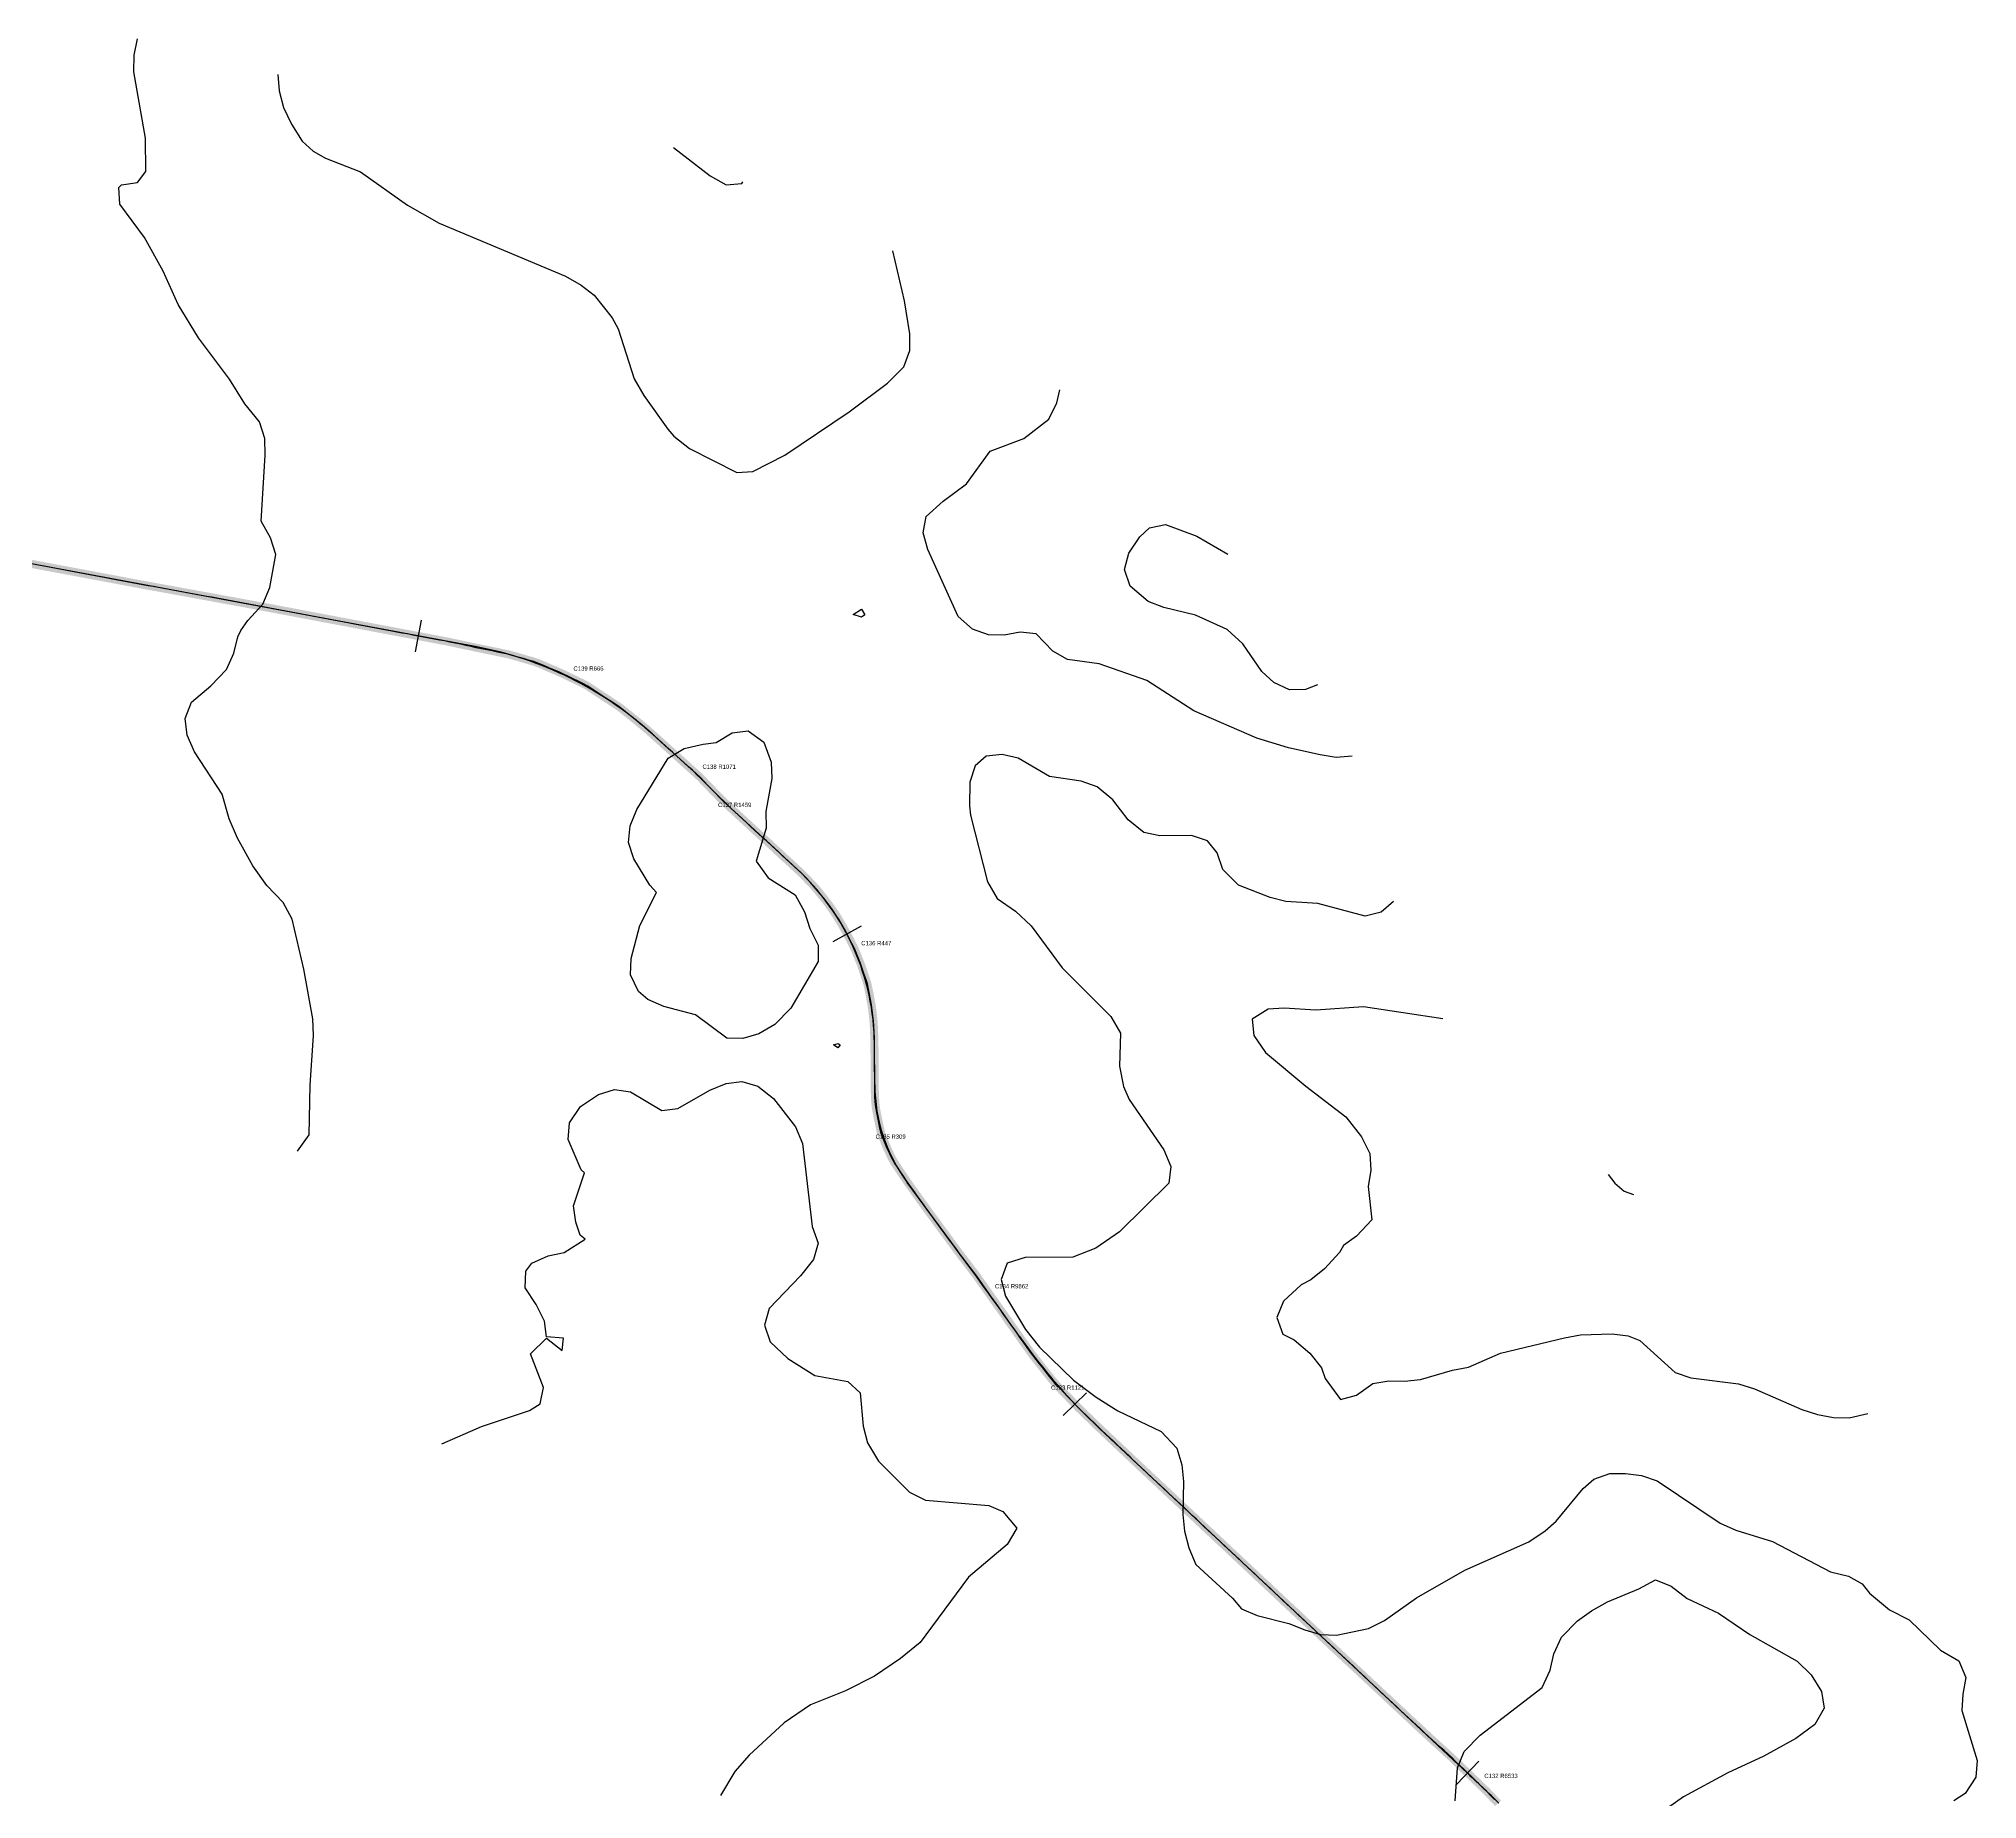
# Model space of a CAD drawing. Header units: metres. Extents: x 697254 to 930473, y 8023396 to 8227001.
# Drawn here: x 858850 to 862453, y 8072693 to 8075966 of the extents above; entities that cross this region are included whole.
import ezdxf

# ---------------------------------------------------------------- set-up
doc = ezdxf.new("R2010")
doc.units = ezdxf.units.M
for name, color, linetype in [('ALIGNMENT_FITTED', 4, 'Continuous'), ('CENTRELINE', 7, 'Continuous'), ('CHAINAGE', 7, 'Continuous'), ('CONTOUR_10M', 33, 'Continuous'), ('CONTOUR_INDEX_50M', 34, 'Continuous'), ('CURVE_LABELS', 4, 'Continuous'), ('GRADE_0-4', 3, 'Continuous')]:
    doc.layers.add(name, color=color, linetype=linetype)

msp = doc.modelspace()

# ---------------------------------------------------------------- linework, layer by layer
at = {"layer": 'ALIGNMENT_FITTED'}
for p, q in [((859664.2, 8074835.2), (858566.7, 8075040)), ((860048.8, 8074620.4), (859987.8, 8074675.4)), ((860258.9, 8074422.5), (860149.7, 8074523.1)), ((860403.6, 8074021.1), (860403.1, 8074096.6)), ((860556.6, 8073714), (860463.9, 8073839.7)), ((861488.6, 8072757.3), (860821.5, 8073382.4))]:
    msp.add_line(p, q, dxfattribs=at)
for centre, radius, start, end in [((859542.1, 8074180.5), 666, 47.989, 79.4317), ((859332.1, 8073824.7), 1070.9, 44.4378, 47.989), ((861138.5, 8075596.1), 1459.1, -135.5622, -132.6639), ((859955.7, 8074093.5), 447.4, 0.3986, 47.3361), ((860712.9, 8074023.2), 309.3, -179.6014, -143.605), ((852618, 8067862.3), 9862.2, 35.2455, 36.395), ((861588.1, 8074200.7), 1121.3, -144.7545, -133.1334), ((857021.9, 8067989.6), 6533.2, 45.96011, 46.86655)]:
    msp.add_arc(centre, radius, start, end, dxfattribs=at)
at = {"layer": 'CENTRELINE'}
msp.add_polyline3d([(861555.1, 8072692.9, 1272.2), (861548.2, 8072700.2, 1271.8), (861541.4, 8072707.5, 1271.4), (861534.2, 8072714.4, 1270.9), (861527, 8072721.4, 1270.6), (861519.8, 8072728.3, 1270.4), (861512.6, 8072735.3, 1270.2), (861505.4, 8072742.3, 1270.1), (861498.2, 8072749.2, 1269.9), (861491, 8072756.2, 1269.8), (861483.8, 8072763.1, 1269.8), (861476.6, 8072770.1, 1269.7), (861469.2, 8072776.8, 1269.5), (861461.8, 8072783.6, 1269.5), (861454.4, 8072790.3, 1269.5), (861447, 8072797.1, 1269.3), (861439.6, 8072803.8, 1268.8), (861432.2, 8072810.6, 1268.2), (861424.9, 8072817.4, 1267.7), (861417.6, 8072824.2, 1267.4), (861410.2, 8072831.1, 1267.2), (861402.9, 8072837.9, 1267.1), (861395.6, 8072844.7, 1266.8), (861388.3, 8072851.6, 1266.4), (861381, 8072858.4, 1266), (861373.7, 8072865.2, 1265.6), (861366.3, 8072872, 1265.3), (861359, 8072878.9, 1264.9), (861351.7, 8072885.7, 1264.5), (861344.4, 8072892.5, 1264.2), (861337.1, 8072899.4, 1263.9), (861329.7, 8072906.2, 1263.6), (861322.4, 8072913, 1263.4), (861315.1, 8072919.9, 1263.2), (861307.8, 8072926.7, 1263), (861300.5, 8072933.5, 1262.6), (861293.1, 8072940.4, 1262.2), (861285.8, 8072947.2, 1262), (861278.5, 8072954, 1261.8), (861271.2, 8072960.9, 1261.6), (861263.9, 8072967.7, 1261.3), (861256.5, 8072974.5, 1260.9), (861249.2, 8072981.4, 1260.6), (861241.9, 8072988.2, 1260.2), (861234.6, 8072995, 1259.9), (861227.3, 8073001.9, 1259.8), (861220, 8073008.7, 1259.7), (861212.7, 8073015.6, 1259.5), (861205.4, 8073022.4, 1259.3), (861198.1, 8073029.3, 1259.2), (861190.8, 8073036.1, 1259.2), (861183.5, 8073043, 1259.1), (861176.2, 8073049.8, 1258.9), (861168.9, 8073056.7, 1258.5), (861161.6, 8073063.5, 1258), (861154.3, 8073070.4, 1257.8), (861147, 8073077.2, 1257.6), (861139.7, 8073084.1, 1257.4), (861132.4, 8073090.9, 1257.2), (861125, 8073097.8, 1257), (861117.7, 8073104.6, 1257), (861110.4, 8073111.5, 1256.9), (861103.1, 8073118.3, 1256.8), (861095.8, 8073125.2, 1256.6), (861088.5, 8073132, 1256.5), (861081.2, 8073138.8, 1256.7), (861073.9, 8073145.7, 1256.9), (861066.6, 8073152.5, 1257.1), (861059.3, 8073159.4, 1257.1), (861052, 8073166.2, 1257.6), (861044.7, 8073173.1, 1258), (861037.4, 8073179.9, 1258.1), (861030.1, 8073186.8, 1258.1), (861022.8, 8073193.6, 1258.2), (861015.5, 8073200.5, 1258.5), (861008.2, 8073207.3, 1258.7), (861000.9, 8073214.2, 1258.9), (860993.6, 8073221, 1259.2), (860986.3, 8073227.9, 1259.6), (860979, 8073234.7, 1259.9), (860971.7, 8073241.6, 1260.2), (860964.4, 8073248.4, 1260.4), (860957.1, 8073255.3, 1260.7), (860949.8, 8073262.1, 1261), (860942.5, 8073269, 1261.3), (860935.2, 8073275.8, 1261.6), (860927.9, 8073282.7, 1262), (860920.5, 8073289.5, 1262.3), (860913.2, 8073296.4, 1262.5), (860905.9, 8073303.2, 1262.7), (860898.6, 8073310.1, 1262.9), (860891.4, 8073316.9, 1263), (860884.1, 8073323.8, 1263), (860876.8, 8073330.7, 1262.8), (860869.5, 8073337.6, 1262.7), (860862.3, 8073344.4, 1262.6), (860855, 8073351.3, 1262.5), (860847.7, 8073358.2, 1262.4), (860840.4, 8073365.1, 1262.3), (860833.1, 8073372, 1262.2), (860825.9, 8073378.8, 1262), (860818.6, 8073385.7, 1262.3), (860811.4, 8073392.7, 1262.5), (860804.2, 8073399.7, 1262.8), (860797, 8073406.6, 1263), (860789.8, 8073413.6, 1262.6), (860782.6, 8073420.5, 1262), (860775.6, 8073427.7, 1261.4), (860768.7, 8073434.9, 1260.8), (860761.8, 8073442.2, 1260.5), (860754.9, 8073449.4, 1260.7), (860747.9, 8073456.6, 1260.8), (860741, 8073463.8, 1260.9), (860734.5, 8073471.4, 1260.8), (860728.3, 8073479.3, 1260.9), (860722, 8073487.1, 1260.8), (860715.8, 8073495, 1260.6), (860709.6, 8073502.8, 1260.3), (860703.4, 8073510.7, 1260.6), (860697.2, 8073518.5, 1260.7), (860691.4, 8073526.7, 1260.7), (860685.6, 8073534.8, 1260.6), (860679.8, 8073543, 1260.5), (860674, 8073551.2, 1260.6), (860668.3, 8073559.4, 1260.5), (860662.5, 8073567.6, 1260.5), (860656.7, 8073575.7, 1260.4), (860650.9, 8073583.9, 1260.4), (860645.2, 8073592.1, 1260.5), (860639.4, 8073600.3, 1260.6), (860633.6, 8073608.4, 1260.5), (860627.8, 8073616.6, 1260.5), (860622, 8073624.8, 1260.5), (860616.3, 8073633, 1260.7), (860610.5, 8073641.1, 1260.9), (860604.7, 8073649.3, 1260.9), (860598.9, 8073657.5, 1260.9), (860593.2, 8073665.7, 1261), (860587.1, 8073673.6, 1261.1), (860581, 8073681.6, 1261.2), (860575, 8073689.6, 1261.3), (860568.9, 8073697.5, 1261.7), (860562.8, 8073705.5, 1262.2), (860556.8, 8073713.5, 1262.6), (860550.9, 8073721.5, 1262.9), (860544.9, 8073729.6, 1263), (860539, 8073737.7, 1262.9), (860533.1, 8073745.8, 1262.8), (860527.1, 8073753.8, 1262.8), (860521.2, 8073761.9, 1263.4), (860515.3, 8073770, 1263.9), (860509.4, 8073778, 1264.4), (860503.4, 8073786.1, 1264.9), (860497.5, 8073794.2, 1265.4), (860491.7, 8073802.3, 1265.7), (860485.8, 8073810.4, 1265.9), (860480, 8073818.6, 1265.9), (860474.1, 8073826.7, 1266), (860468.3, 8073834.8, 1266.2), (860462.6, 8073843.1, 1266.3), (860457, 8073851.4, 1266.5), (860451.4, 8073859.6, 1266.8), (860445.8, 8073868, 1267), (860440.3, 8073876.3, 1267.2), (860435.3, 8073885, 1267.5), (860431.1, 8073894.1, 1268.2), (860426.9, 8073903.2, 1268.9), (860423, 8073912.4, 1269.5), (860419.2, 8073921.6, 1269.1), (860415.5, 8073930.9, 1268.7), (860413.3, 8073940.7, 1268.4), (860411.2, 8073950.5, 1268.4), (860409.2, 8073960.3, 1268.4), (860407.3, 8073970.1, 1268.5), (860405.4, 8073979.9, 1268.8), (860404.6, 8073989.9, 1269), (860404, 8073999.9, 1269.3), (860403.7, 8074009.9, 1268.9), (860403.6, 8074019.9, 1268.3), (860403.5, 8074029.9, 1267.7), (860403.5, 8074039.9, 1267.7), (860403.4, 8074050, 1268), (860403.3, 8074060, 1268.3), (860403.3, 8074070, 1268.5), (860403.2, 8074080, 1268.6), (860403.1, 8074090, 1268.8), (860403, 8074100, 1268.6), (860402.8, 8074110, 1268.1), (860402.3, 8074120, 1267.6), (860401.9, 8074130, 1267.1), (860401.3, 8074140, 1266.6), (860400.2, 8074150, 1266), (860399.1, 8074159.9, 1265.7), (860397.6, 8074169.8, 1265.7), (860395.8, 8074179.7, 1265.6), (860394.1, 8074189.5, 1265.6), (860392, 8074199.3, 1265.6), (860389.9, 8074209.1, 1265.7), (860386.8, 8074218.6, 1265.7), (860383.6, 8074228.1, 1265.8), (860380.5, 8074237.6, 1266), (860377.1, 8074247, 1266.3), (860373.3, 8074256.3, 1266.7), (860369.6, 8074265.6, 1267), (860365.8, 8074274.9, 1267.2), (860361.3, 8074283.8, 1267.3), (860356.8, 8074292.8, 1267.2), (860352.1, 8074301.6, 1267.2), (860347.2, 8074310.4, 1267.3), (860342.3, 8074319.1, 1267.6), (860337.2, 8074327.7, 1267.8), (860332.1, 8074336.3, 1268.1), (860326.4, 8074344.6, 1268.5), (860320.7, 8074352.7, 1269), (860314.8, 8074360.8, 1269.5), (860308.5, 8074368.7, 1269.9), (860302.3, 8074376.5, 1269.8), (860296, 8074384.3, 1269.4), (860289.4, 8074391.8, 1269.2), (860282.5, 8074399, 1269), (860275.5, 8074406.2, 1269.1), (860268.6, 8074413.5, 1269.2), (860261.3, 8074420.3, 1269.5), (860253.9, 8074427.1, 1269.9), (860246.6, 8074433.9, 1269.7), (860239.2, 8074440.6, 1269.4), (860231.8, 8074447.4, 1269.4), (860224.5, 8074454.2, 1269.8), (860217.1, 8074461, 1269.9), (860209.7, 8074467.8, 1269.9), (860202.4, 8074474.6, 1269.7), (860195, 8074481.3, 1269.7), (860187.7, 8074488.1, 1270.4), (860180.3, 8074494.9, 1271.4), (860172.9, 8074501.7, 1272.3), (860165.6, 8074508.5, 1272.7), (860158.2, 8074515.3, 1272.2), (860150.8, 8074522.1, 1272.1), (860143.5, 8074528.8, 1272.3), (860136.1, 8074535.6, 1272.4), (860128.8, 8074542.4, 1271.9), (860121.4, 8074549.2, 1271.3), (860114.3, 8074556.2, 1270.9), (860107.4, 8074563.5, 1270.4), (860100.4, 8074570.7, 1270.5), (860093.5, 8074577.9, 1270.7), (860086.5, 8074585.1, 1271), (860079.6, 8074592.3, 1271.2), (860072.3, 8074599.2, 1270.9), (860064.9, 8074605.9, 1270.6), (860057.5, 8074612.6, 1270.2), (860050, 8074619.3, 1269.9), (860042.6, 8074626, 1270), (860035.1, 8074632.7, 1270.1), (860027.7, 8074639.4, 1270.1), (860020.3, 8074646.1, 1269.9), (860012.8, 8074652.8, 1269.5), (860005.4, 8074659.5, 1269.3), (859997.9, 8074666.2, 1269.1), (859990.5, 8074672.9, 1268.9), (859983.1, 8074679.6, 1268.8), (859975.4, 8074686.1, 1268.8), (859967.7, 8074692.5, 1269), (859960, 8074698.9, 1269.1), (859952.2, 8074705.2, 1269.1), (859944.4, 8074711.4, 1269.1), (859936.6, 8074717.7, 1269.2), (859928.6, 8074723.7, 1269), (859920.3, 8074729.3, 1268.7), (859911.9, 8074734.8, 1268.4), (859903.6, 8074740.3, 1268.1), (859895.2, 8074745.8, 1268.3), (859886.9, 8074751.3, 1268.5), (859878.5, 8074756.8, 1268.5), (859870.1, 8074762.4, 1268.2), (859861.4, 8074767.2, 1267.6), (859852.4, 8074771.5, 1267.1), (859843.4, 8074775.9, 1266.7), (859834.3, 8074780.2, 1266.6), (859825.3, 8074784.6, 1266.6), (859816.2, 8074788.7, 1266.6), (859807, 8074792.7, 1266.5), (859797.8, 8074796.6, 1266.4), (859788.6, 8074800.6, 1266.4), (859779.4, 8074804.6, 1266.5), (859770, 8074807.9, 1266.9), (859760.4, 8074810.7, 1267.3), (859750.8, 8074813.5, 1267.1), (859741.2, 8074816.3, 1266.5), (859731.5, 8074819, 1265.9), (859721.9, 8074821.7, 1265.7), (859712.1, 8074823.7, 1265.7), (859702.3, 8074825.8, 1265.7), (859692.5, 8074827.8, 1265.6), (859682.7, 8074829.8, 1265.5), (859672.9, 8074831.8, 1265.3), (859663.1, 8074833.8, 1265.2), (859653.3, 8074835.9, 1265.1), (859643.5, 8074838, 1265), (859633.7, 8074840.1, 1264.8), (859623.9, 8074842.2, 1264.7), (859614.1, 8074844.3, 1264.5), (859604.3, 8074846.3, 1264.3), (859594.5, 8074848.1, 1264.2), (859584.6, 8074850, 1264.2), (859574.8, 8074851.8, 1264), (859564.9, 8074853.7, 1263.8), (859555.1, 8074855.5, 1263.5), (859545.3, 8074857.4, 1263.4), (859535.4, 8074859.3, 1263.3), (859525.6, 8074861.1, 1263.3), (859515.7, 8074863, 1263.2), (859505.9, 8074864.8, 1263.1), (859496.1, 8074866.7, 1263), (859486.2, 8074868.5, 1262.9), (859476.4, 8074870.4, 1262.9), (859466.6, 8074872.3, 1262.9), (859456.7, 8074874.1, 1263.1), (859446.9, 8074876, 1263.4), (859437, 8074877.8, 1263.7), (859427.2, 8074879.7, 1263.4), (859417.4, 8074881.5, 1262.7), (859407.5, 8074883.4, 1261.9), (859397.7, 8074885.3, 1261.6), (859387.9, 8074887.1, 1261.6), (859378, 8074889, 1261.5), (859368.2, 8074890.8, 1261.4), (859358.3, 8074892.7, 1261.3), (859348.5, 8074894.5, 1261.1), (859338.7, 8074896.4, 1261.3), (859328.8, 8074898.3, 1261.7), (859319, 8074900.1, 1262.1), (859309.1, 8074902, 1261.7), (859299.3, 8074903.8, 1260.9), (859289.5, 8074905.7, 1260.1), (859279.6, 8074907.5, 1259.7), (859269.8, 8074909.4, 1259.5), (859260, 8074911.2, 1259.4), (859250.1, 8074913.1, 1259.3), (859240.3, 8074914.9, 1259.2), (859230.4, 8074916.7, 1259.2), (859220.6, 8074918.5, 1259), (859210.7, 8074920.3, 1258.7), (859200.9, 8074922.1, 1258.5), (859191, 8074923.9, 1258.4), (859181.2, 8074925.7, 1258.4), (859171.3, 8074927.5, 1258.4), (859161.5, 8074929.3, 1258.3), (859151.6, 8074931.1, 1258.1), (859141.8, 8074932.9, 1257.9), (859131.9, 8074934.7, 1257.8), (859122.1, 8074936.5, 1257.7), (859112.2, 8074938.3, 1257.6), (859102.4, 8074940.1, 1257.5), (859092.5, 8074941.9, 1257.4), (859082.7, 8074943.7, 1257.3), (859072.8, 8074945.5, 1257.1), (859063, 8074947.3, 1256.9), (859053.1, 8074949.1, 1256.7), (859043.3, 8074950.9, 1256.6), (859033.4, 8074952.7, 1256.5), (859023.6, 8074954.5, 1256.3), (859013.8, 8074956.4, 1256.1), (859003.9, 8074958.2, 1255.9), (858994.1, 8074960.1, 1255.6), (858984.2, 8074961.9, 1255.5), (858974.4, 8074963.8, 1255.4), (858964.6, 8074965.6, 1255.3), (858954.7, 8074967.4, 1255.2), (858944.9, 8074969.3, 1255.1), (858935, 8074971.1, 1255), (858925.2, 8074973, 1254.9), (858915.4, 8074974.8, 1254.9), (858905.5, 8074976.7, 1254.8), (858895.7, 8074978.5, 1254.7), (858885.8, 8074980.3, 1254.5), (858876, 8074982.2, 1254.3), (858866.1, 8074984, 1254.2), (858856.3, 8074985.9, 1254.2), (858846.5, 8074987.7, 1254.2)], dxfattribs=at)
at = {"layer": 'CHAINAGE'}
for p, q in [((859560.7, 8074885), (859549.5, 8074826.1)), ((860378.3, 8074316.2), (860325.9, 8074287)), ((860797.3, 8073448.5), (860754, 8073406.9)), ((861526.3, 8072763.8), (861484.5, 8072720.7))]:
    msp.add_line(p, q, dxfattribs=at)
at = {"layer": 'CONTOUR_10M'}
for points, elevation in [([(859330.6, 8073898), (859352.4, 8073928.4), (859354.5, 8074020.7), (859360.6, 8074112.9), (859359.1, 8074143.8), (859342.6, 8074236.4), (859320.6, 8074329.1), (859304.3, 8074360.2), (859274, 8074391.5), (859247.6, 8074428.6), (859219, 8074479.8), (859203.7, 8074515.9), (859190.8, 8074561.3), (859139.5, 8074640.2), (859125.8, 8074671.2), (859121.8, 8074702.1), (859134.1, 8074732.6), (859169.5, 8074762.8), (859198.9, 8074793.1), (859212.6, 8074823.6), (859219.8, 8074854.3), (859225.8, 8074865.7), (859238.3, 8074884.7), (859266.1, 8074915), (859279.1, 8074945.6), (859290.6, 8075006.9), (859280.6, 8075037.9), (859263.1, 8075069), (859270.9, 8075192), (859270.2, 8075222.8), (859260.5, 8075253.7), (859233.2, 8075286.9), (859204.4, 8075332.8), (859146.7, 8075409.7), (859109, 8075471.9), (859080.9, 8075534), (859046.2, 8075596.1), (859000.4, 8075658.5), (858999, 8075689.3), (859003.9, 8075694.2), (859033.5, 8075698.4), (859049.1, 8075719.2), (859048.3, 8075780.8), (859026.6, 8075904.3), (859027.4, 8075935.1), (859033.5, 8075965.8)], 1260), ([(859294.3, 8075899.6), (859296.8, 8075868.8), (859305, 8075837.8), (859319.8, 8075806.8), (859339.2, 8075775.7), (859359.7, 8075756.9), (859382.8, 8075744.1), (859447.7, 8075718.4), (859535.3, 8075656.6), (859593.8, 8075623.1), (859828.6, 8075524.5), (859857.8, 8075507.6), (859882.3, 8075489), (859915.9, 8075447.3), (859926.6, 8075426.7), (859956.8, 8075333.8), (859974.7, 8075302.7), (860018.8, 8075240.3), (860030.2, 8075227), (860059.4, 8075203.9), (860147.3, 8075159.2), (860176.9, 8075161.1), (860236.5, 8075191.7), (860356.2, 8075272.2), (860427.6, 8075325.5), (860457.9, 8075355.7), (860469, 8075386.3), (860469, 8075417.1), (860459.1, 8075478.8), (860437, 8075571.6)], 1260), ([(861290.7, 8074632.2), (861261.1, 8074630), (861231.7, 8074634.7), (861172.8, 8074647.6), (861114, 8074665.9), (860996.6, 8074716.5), (860909, 8074772.6), (860820.8, 8074804.1), (860761.9, 8074811.9), (860734.5, 8074827.5), (860703.6, 8074859.4), (860674.1, 8074862.5), (860644.4, 8074857.3), (860614.9, 8074858), (860585.5, 8074868), (860558.9, 8074892.1), (860502.3, 8075016.3), (860493.5, 8075047.2), (860499.1, 8075077.9), (860530.6, 8075106.2), (860574.1, 8075138.2), (860617.9, 8075198.9), (860680.5, 8075222.7), (860727.1, 8075258.6), (860742.3, 8075289.1), (860747.3, 8075313.4)], 1270), ([(861226.7, 8074764.7), (861204.3, 8074756.2), (861174.7, 8074755.6), (861145.4, 8074769.3), (861123.2, 8074789.8), (861087.5, 8074840.8), (861058.4, 8074867.9), (860999.8, 8074894.2), (860940.9, 8074908.8), (860911.6, 8074919.5), (860878.2, 8074948.1), (860867.7, 8074979), (860875.8, 8075009.7), (860896, 8075040.1), (860914, 8075056.7), (860943.7, 8075062.7), (861002.4, 8075041), (861059.8, 8075007.6)], 1280), ([(860363.3, 8074895.6), (860379.3, 8074905.4), (860385, 8074895.2), (860379, 8074890.8), (860363.3, 8074895.6)], 1270), ([(860084.9, 8074654.3), (860108.8, 8074657.5), (860138.7, 8074675.4), (860168.3, 8074679.2), (860197.5, 8074658.3), (860211, 8074621.2), (860212.3, 8074590.4), (860201.4, 8074529.1), (860201.6, 8074498.3), (860183, 8074437), (860205.7, 8074405.8), (860255.5, 8074374.2), (860272.8, 8074343.1), (860283.1, 8074312.1), (860298.3, 8074281.1), (860298.4, 8074250.3), (860247.9, 8074163.5), (860217.8, 8074133.1), (860187.9, 8074115.9), (860158.2, 8074107.3), (860128.7, 8074108.2), (860070.3, 8074151.4), (860011.5, 8074166.6), (859982.2, 8074179.8), (859964.5, 8074194.6), (859949.7, 8074225.7), (859950.8, 8074256.4), (859966.9, 8074317.7), (859998.1, 8074378.7), (859985.9, 8074392.7), (859955.6, 8074441.1), (859946.2, 8074472), (859948.8, 8074502.7), (859961.6, 8074533.3), (860019.6, 8074628.3), (860049.5, 8074646.5), (860084.9, 8074654.3)], 1270), ([(861367.6, 8074361.8), (861344.7, 8074342.1), (861315, 8074334.9), (861226.8, 8074358.5), (861167.7, 8074362.3), (861138.3, 8074369.5), (861079.6, 8074392.2), (861050.7, 8074421.7), (861040.2, 8074452.6), (861021.9, 8074475), (860992.5, 8074484.7), (860933.4, 8074484.1), (860904, 8074490.5), (860874.8, 8074513.9), (860845.9, 8074550.8), (860816.8, 8074575), (860787.4, 8074585.5), (860728.4, 8074594.2), (860669.9, 8074628.2), (860640.5, 8074635), (860610.9, 8074631.9), (860590, 8074614.5), (860580.4, 8074583.9), (860579.7, 8074539.7), (860581.7, 8074522.3), (860613.1, 8074398.6), (860630.9, 8074367.5), (860664.9, 8074344.3), (860694, 8074316.8), (860751.7, 8074239), (860842.3, 8074148.3), (860860.4, 8074117.2), (860858.4, 8074055.7), (860866, 8074018.1), (860876.7, 8073993.8), (860940.8, 8073900.3), (860953.8, 8073869.3), (860950.3, 8073838.5), (860858.4, 8073747.8), (860814.3, 8073717.8), (860771.7, 8073700.7), (860683, 8073700.6), (860649.7, 8073689.9), (860638.7, 8073659.3), (860646.5, 8073628.4), (860683.5, 8073566.2), (860709.6, 8073533.4), (860773.1, 8073472.3), (860815, 8073440.7), (860855.3, 8073415.3), (860935.9, 8073377), (860965, 8073345.7), (860974.1, 8073314.8), (860977.4, 8073283.9), (860976, 8073222.4), (860979.5, 8073191.5), (860987.2, 8073160.6), (861000.3, 8073129.6), (861068.5, 8073066.8), (861085.2, 8073047.1), (861114.6, 8073035), (861173.4, 8073019.8), (861202.8, 8073008.1), (861232.2, 8072999.7), (861261.7, 8072998.4), (861321, 8073010.4), (861350.9, 8073025.5), (861410.7, 8073067.7), (861500.3, 8073118.8), (861619.5, 8073171.5), (861649.4, 8073191.9), (861669.7, 8073210.1), (861720, 8073270.7), (861739.8, 8073288), (861769.5, 8073298.6), (861799.1, 8073298.9), (861828.6, 8073295), (861858, 8073285), (861974.8, 8073206.3), (862004.1, 8073193.3), (862072.2, 8073172.1), (862180.1, 8073115.8), (862213.3, 8073108), (862238.8, 8073093.5), (862252.6, 8073076.5), (862289.5, 8073045.1), (862326.3, 8073026.5), (862384.4, 8072970.6), (862418.3, 8072950.4), (862431.3, 8072919.4), (862425.5, 8072888.7), (862423.9, 8072858), (862452.5, 8072765.1), (862450.1, 8072734.4), (862430.1, 8072704), (862408.9, 8072690.1)], 1260), ([(860326.9, 8074095.9), (860335.4, 8074098.3), (860339.1, 8074095.6), (860335.3, 8074090.2), (860326.9, 8074095.9)], 1270), ([(859598.8, 8073353.8), (859672.5, 8073386.2), (859761.7, 8073416), (859782.1, 8073428.2), (859787.7, 8073458.9), (859763.6, 8073521.3), (859793.7, 8073550.5), (859822.8, 8073527.5), (859824.9, 8073550.6), (859793.7, 8073553.1), (859789.9, 8073582), (859774.6, 8073613.1), (859753.9, 8073644.2), (859755.4, 8073675), (859766.6, 8073690), (859796.4, 8073703.3), (859826.1, 8073709.8), (859865.2, 8073734.6), (859856.2, 8073741.5), (859847.9, 8073765.7), (859844, 8073796.6), (859864, 8073857.8), (859858.3, 8073863.5), (859833.6, 8073919.9), (859836.1, 8073950.6), (859857, 8073981), (859890.4, 8074003.4), (859920.1, 8074012.7), (859949.6, 8074008.2), (860008.1, 8073973.6), (860037.7, 8073977.2), (860097.4, 8074011.3), (860127.2, 8074024), (860156.8, 8074027.5), (860186.2, 8074018.6), (860215.4, 8073996.1), (860256.3, 8073943.2), (860269.2, 8073912.2), (860287.2, 8073757.9), (860298.3, 8073726.9), (860289.7, 8073696.3), (860265.8, 8073666), (860207.5, 8073605.4), (860198.9, 8073574.8), (860209, 8073543.8), (860241.9, 8073512.5), (860292.1, 8073480.8), (860353.8, 8073469.5), (860376.3, 8073448.5), (860382.2, 8073386.8), (860389.9, 8073355.9), (860410.3, 8073321.4), (860468.4, 8073263.9), (860497.7, 8073249), (860615.8, 8073239.3), (860641.8, 8073228.3), (860667.8, 8073197.1), (860649.8, 8073166.6), (860577.7, 8073106.3), (860487.9, 8072984.8), (860451.5, 8072954.6), (860403.2, 8072921.9), (860349.3, 8072894.9), (860284.1, 8072868.8), (860235, 8072835.3), (860170, 8072774.9), (860143.7, 8072744.6), (860117, 8072700.5)], 1270), ([(861766.4, 8073854.8), (861779.1, 8073838.2), (861796.5, 8073823.5), (861813.9, 8073817.4)], 1240), ([(861482, 8072690), (861486.9, 8072751.5), (861498.9, 8072782.1), (861528.8, 8072812.4), (861644.2, 8072900.8), (861658.9, 8072933.2), (861665.5, 8072963.8), (861679.7, 8072994.4), (861709.8, 8073024.6), (861735.4, 8073043.6), (861765.3, 8073060), (861823.6, 8073084.2), (861854.7, 8073100.9), (861884, 8073089.5), (861913.2, 8073066.5), (861971.8, 8073039.2), (862030.2, 8072999.4), (862118, 8072949.9), (862143.8, 8072924.6), (862163.2, 8072893.4), (862168.3, 8072862.5), (862150.8, 8072832.1), (862115.4, 8072806.3), (862055.7, 8072773.1), (861989.1, 8072742.6), (861906.6, 8072697.8), (861876.7, 8072676.9)], 1270)]:
    msp.add_lwpolyline(points, dxfattribs=dict(at, elevation=elevation))
at = {"layer": 'CONTOUR_INDEX_50M', "elevation": 1250}
for points in [[(860029.9, 8075763.5), (860097.9, 8075711), (860127.2, 8075694.5), (860156.8, 8075696.8), (860158.5, 8075699.6)], [(861459.4, 8074144), (861312, 8074166.1), (861223.2, 8074160.2), (861164.2, 8074163.5), (861134.6, 8074161.9), (861105, 8074143.6), (861108, 8074112.8), (861129.9, 8074081.6), (861204.6, 8074018.7), (861278.8, 8073961.8), (861308.5, 8073924.5), (861323.4, 8073893.5), (861325.6, 8073862.7), (861320.6, 8073832), (861327.5, 8073770.3), (861298.7, 8073740), (861274.6, 8073722.3), (861267.3, 8073709.8), (861239.3, 8073679.5), (861214.3, 8073658.5), (861196.4, 8073649.5), (861163, 8073619.3), (861150.6, 8073588.7), (861162.1, 8073557.7), (861182.8, 8073547.1), (861211.9, 8073522.5), (861233.6, 8073494.9), (861240.6, 8073475.6), (861269.5, 8073436.3), (861299.2, 8073444.6), (861329.1, 8073465.9), (861358.8, 8073471.3), (861388.3, 8073470.2), (861417.9, 8073473.5), (861477.4, 8073490.8), (861507, 8073496.3), (861566.6, 8073522.7), (861685.3, 8073550.9), (861715, 8073556.4), (861774.1, 8073558.2), (861803.6, 8073554.8), (861825.8, 8073545.9), (861891.1, 8073486.8), (861920.5, 8073476.7), (862009, 8073465.7), (862038.3, 8073455.9), (862126.3, 8073417.6), (862155.7, 8073408.6), (862185.2, 8073402.7), (862214.7, 8073402.2), (862249.1, 8073410.4)]]:
    msp.add_lwpolyline(points, dxfattribs=at)
at = {"layer": 'GRADE_0-4', "const_width": 15}
msp.add_lwpolyline([(861562, 8072685.6), (861555.1, 8072692.9), (861548.2, 8072700.2), (861541.4, 8072707.5), (861534.2, 8072714.4), (861527, 8072721.4), (861519.8, 8072728.3), (861512.6, 8072735.3), (861505.4, 8072742.3), (861498.2, 8072749.2), (861491, 8072756.2), (861483.8, 8072763.1), (861476.6, 8072770.1), (861469.2, 8072776.8), (861461.8, 8072783.6), (861454.4, 8072790.3), (861447, 8072797.1), (861439.6, 8072803.8), (861432.2, 8072810.6), (861424.9, 8072817.4), (861417.6, 8072824.2), (861410.2, 8072831.1), (861402.9, 8072837.9), (861395.6, 8072844.7), (861388.3, 8072851.6), (861381, 8072858.4), (861373.7, 8072865.2), (861366.3, 8072872), (861359, 8072878.9), (861351.7, 8072885.7), (861344.4, 8072892.5), (861337.1, 8072899.4), (861329.7, 8072906.2), (861322.4, 8072913), (861315.1, 8072919.9), (861307.8, 8072926.7), (861300.5, 8072933.5), (861293.1, 8072940.4), (861285.8, 8072947.2), (861278.5, 8072954), (861271.2, 8072960.9), (861263.9, 8072967.7), (861256.5, 8072974.5), (861249.2, 8072981.4), (861241.9, 8072988.2), (861234.6, 8072995), (861227.3, 8073001.9), (861220, 8073008.7), (861212.7, 8073015.6), (861205.4, 8073022.4), (861198.1, 8073029.3), (861190.8, 8073036.1), (861183.5, 8073043), (861176.2, 8073049.8), (861168.9, 8073056.7), (861161.6, 8073063.5), (861154.3, 8073070.4), (861147, 8073077.2), (861139.7, 8073084.1), (861132.4, 8073090.9), (861125, 8073097.8), (861117.7, 8073104.6), (861110.4, 8073111.5), (861103.1, 8073118.3), (861095.8, 8073125.2), (861088.5, 8073132), (861081.2, 8073138.8), (861073.9, 8073145.7), (861066.6, 8073152.5), (861059.3, 8073159.4), (861052, 8073166.2), (861044.7, 8073173.1), (861037.4, 8073179.9), (861030.1, 8073186.8), (861022.8, 8073193.6), (861015.5, 8073200.5), (861008.2, 8073207.3), (861000.9, 8073214.2), (860993.6, 8073221), (860986.3, 8073227.9), (860979, 8073234.7), (860971.7, 8073241.6), (860964.4, 8073248.4), (860957.1, 8073255.3), (860949.8, 8073262.1), (860942.5, 8073269), (860935.2, 8073275.8), (860927.9, 8073282.7), (860920.5, 8073289.5), (860913.2, 8073296.4), (860905.9, 8073303.2), (860898.6, 8073310.1), (860891.4, 8073316.9), (860884.1, 8073323.8), (860876.8, 8073330.7), (860869.5, 8073337.6), (860862.3, 8073344.4), (860855, 8073351.3), (860847.7, 8073358.2), (860840.4, 8073365.1), (860833.1, 8073372), (860825.9, 8073378.8), (860818.6, 8073385.7), (860811.4, 8073392.7), (860804.2, 8073399.7), (860797, 8073406.6), (860789.8, 8073413.6), (860782.6, 8073420.5), (860775.6, 8073427.7), (860768.7, 8073434.9), (860761.8, 8073442.2), (860754.9, 8073449.4), (860747.9, 8073456.6), (860741, 8073463.8), (860734.5, 8073471.4), (860728.3, 8073479.3), (860722, 8073487.1), (860715.8, 8073495), (860709.6, 8073502.8), (860703.4, 8073510.7), (860697.2, 8073518.5), (860691.4, 8073526.7), (860685.6, 8073534.8), (860679.8, 8073543), (860674, 8073551.2), (860668.3, 8073559.4), (860662.5, 8073567.6), (860656.7, 8073575.7), (860650.9, 8073583.9), (860645.2, 8073592.1), (860639.4, 8073600.3), (860633.6, 8073608.4), (860627.8, 8073616.6), (860622, 8073624.8), (860616.3, 8073633), (860610.5, 8073641.1), (860604.7, 8073649.3), (860598.9, 8073657.5), (860593.2, 8073665.7), (860587.1, 8073673.6), (860581, 8073681.6), (860575, 8073689.6), (860568.9, 8073697.5), (860562.8, 8073705.5), (860556.8, 8073713.5), (860550.9, 8073721.5), (860544.9, 8073729.6), (860539, 8073737.7), (860533.1, 8073745.8), (860527.1, 8073753.8), (860521.2, 8073761.9), (860515.3, 8073770), (860509.4, 8073778), (860503.4, 8073786.1), (860497.5, 8073794.2), (860491.7, 8073802.3), (860485.8, 8073810.4), (860480, 8073818.6), (860474.1, 8073826.7), (860468.3, 8073834.8), (860462.6, 8073843.1), (860457, 8073851.4), (860451.4, 8073859.6), (860445.8, 8073868), (860440.3, 8073876.3), (860435.3, 8073885), (860431.1, 8073894.1), (860426.9, 8073903.2), (860423, 8073912.4), (860419.2, 8073921.6), (860415.5, 8073930.9), (860413.3, 8073940.7), (860411.2, 8073950.5), (860409.2, 8073960.3), (860407.3, 8073970.1), (860405.4, 8073979.9), (860404.6, 8073989.9), (860404, 8073999.9), (860403.7, 8074009.9), (860403.6, 8074019.9), (860403.5, 8074029.9), (860403.5, 8074039.9), (860403.4, 8074050), (860403.3, 8074060), (860403.3, 8074070), (860403.2, 8074080), (860403.1, 8074090), (860403, 8074100), (860402.8, 8074110), (860402.3, 8074120), (860401.9, 8074130), (860401.3, 8074140), (860400.2, 8074150), (860399.1, 8074159.9), (860397.6, 8074169.8), (860395.8, 8074179.7), (860394.1, 8074189.5), (860392, 8074199.3), (860389.9, 8074209.1), (860386.8, 8074218.6), (860383.6, 8074228.1), (860380.5, 8074237.6), (860377.1, 8074247), (860373.3, 8074256.3), (860369.6, 8074265.6), (860365.8, 8074274.9), (860361.3, 8074283.8), (860356.8, 8074292.8), (860352.1, 8074301.6), (860347.2, 8074310.4), (860342.3, 8074319.1), (860337.2, 8074327.7), (860332.1, 8074336.3), (860326.4, 8074344.6), (860320.7, 8074352.7), (860314.8, 8074360.8), (860308.5, 8074368.7), (860302.3, 8074376.5), (860296, 8074384.3), (860289.4, 8074391.8), (860282.5, 8074399), (860275.5, 8074406.2), (860268.6, 8074413.5), (860261.3, 8074420.3), (860253.9, 8074427.1), (860246.6, 8074433.9), (860239.2, 8074440.6), (860231.8, 8074447.4), (860224.5, 8074454.2), (860217.1, 8074461), (860209.7, 8074467.8), (860202.4, 8074474.6), (860195, 8074481.3), (860187.7, 8074488.1), (860180.3, 8074494.9), (860172.9, 8074501.7), (860165.6, 8074508.5), (860158.2, 8074515.3), (860150.8, 8074522.1), (860143.5, 8074528.8), (860136.1, 8074535.6), (860128.8, 8074542.4), (860121.4, 8074549.2), (860114.3, 8074556.2), (860107.4, 8074563.5), (860100.4, 8074570.7), (860093.5, 8074577.9), (860086.5, 8074585.1), (860079.6, 8074592.3), (860072.3, 8074599.2), (860064.9, 8074605.9), (860057.5, 8074612.6), (860050, 8074619.3), (860042.6, 8074626), (860035.1, 8074632.7), (860027.7, 8074639.4), (860020.3, 8074646.1), (860012.8, 8074652.8), (860005.4, 8074659.5), (859997.9, 8074666.2), (859990.5, 8074672.9), (859983.1, 8074679.6), (859975.4, 8074686.1), (859967.7, 8074692.5), (859960, 8074698.9), (859952.2, 8074705.2), (859944.4, 8074711.4), (859936.6, 8074717.7), (859928.6, 8074723.7), (859920.3, 8074729.3), (859911.9, 8074734.8), (859903.6, 8074740.3), (859895.2, 8074745.8), (859886.9, 8074751.3), (859878.5, 8074756.8), (859870.1, 8074762.4), (859861.4, 8074767.2), (859852.4, 8074771.5), (859843.4, 8074775.9), (859834.3, 8074780.2), (859825.3, 8074784.6), (859816.2, 8074788.7), (859807, 8074792.7), (859797.8, 8074796.6), (859788.6, 8074800.6), (859779.4, 8074804.6), (859770, 8074807.9), (859760.4, 8074810.7), (859750.8, 8074813.5), (859741.2, 8074816.3), (859731.5, 8074819), (859721.9, 8074821.7), (859712.1, 8074823.7), (859702.3, 8074825.8), (859692.5, 8074827.8), (859682.7, 8074829.8), (859672.9, 8074831.8), (859663.1, 8074833.8), (859653.3, 8074835.9), (859643.5, 8074838), (859633.7, 8074840.1), (859623.9, 8074842.2), (859614.1, 8074844.3), (859604.3, 8074846.3), (859594.5, 8074848.1), (859584.6, 8074850), (859574.8, 8074851.8), (859564.9, 8074853.7), (859555.1, 8074855.5), (859545.3, 8074857.4), (859535.4, 8074859.3), (859525.6, 8074861.1), (859515.7, 8074863), (859505.9, 8074864.8), (859496.1, 8074866.7), (859486.2, 8074868.5), (859476.4, 8074870.4), (859466.6, 8074872.3), (859456.7, 8074874.1), (859446.9, 8074876), (859437, 8074877.8), (859427.2, 8074879.7), (859417.4, 8074881.5), (859407.5, 8074883.4), (859397.7, 8074885.3), (859387.9, 8074887.1), (859378, 8074889), (859368.2, 8074890.8), (859358.3, 8074892.7), (859348.5, 8074894.5), (859338.7, 8074896.4), (859328.8, 8074898.3), (859319, 8074900.1), (859309.1, 8074902), (859299.3, 8074903.8), (859289.5, 8074905.7), (859279.6, 8074907.5), (859269.8, 8074909.4), (859260, 8074911.2), (859250.1, 8074913.1), (859240.3, 8074914.9), (859230.4, 8074916.7), (859220.6, 8074918.5), (859210.7, 8074920.3), (859200.9, 8074922.1), (859191, 8074923.9), (859181.2, 8074925.7), (859171.3, 8074927.5), (859161.5, 8074929.3), (859151.6, 8074931.1), (859141.8, 8074932.9), (859131.9, 8074934.7), (859122.1, 8074936.5), (859112.2, 8074938.3), (859102.4, 8074940.1), (859092.5, 8074941.9), (859082.7, 8074943.7), (859072.8, 8074945.5), (859063, 8074947.3), (859053.1, 8074949.1), (859043.3, 8074950.9), (859033.4, 8074952.7), (859023.6, 8074954.5), (859013.8, 8074956.4), (859003.9, 8074958.2), (858994.1, 8074960.1), (858984.2, 8074961.9), (858974.4, 8074963.8), (858964.6, 8074965.6), (858954.7, 8074967.4), (858944.9, 8074969.3), (858935, 8074971.1), (858925.2, 8074973), (858915.4, 8074974.8), (858905.5, 8074976.7), (858895.7, 8074978.5), (858885.8, 8074980.3), (858876, 8074982.2), (858866.1, 8074984), (858856.3, 8074985.9), (858846.5, 8074987.7), (858836.6, 8074989.6)], dxfattribs=at)

# ---------------------------------------------------------------- texts
at = {"layer": 'CURVE_LABELS'}
for s, p in [('C139 R666', (859843.7, 8074791.1)), ('C138 R1071', (860083.5, 8074608.6)), ('C137 R1459', (860112.4, 8074537.7)), ('C136 R447', (860378.5, 8074280.6)), ('C135 R309', (860405.2, 8073920.9)), ('C134 R9862', (860627, 8073642.9)), ('C133 R1121', (860731.3, 8073454.4)), ('C132 R6533', (861536.5, 8072732.7))]:
    msp.add_text(s, height=8, dxfattribs=at).set_placement(p)

doc.saveas('drawing.dxf')
